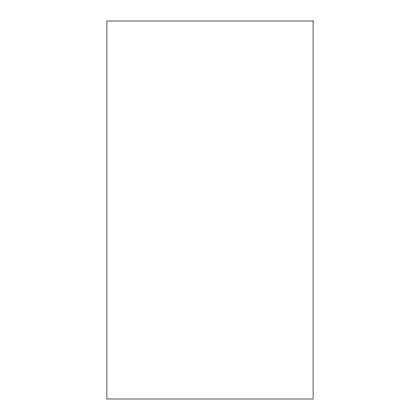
<?xml version="1.0" encoding="UTF-8"?>
<svg xmlns="http://www.w3.org/2000/svg" width="420" height="420" viewBox="0 0 420 420"><rect width="100%" height="100%" fill="white"/><g stroke="black" fill="none" stroke-linecap="round" stroke-linejoin="round"><path stroke-width="0.63" d="M313.089 21L106.911 21L106.911 399L313.089 399L313.089 21"/></g></svg>
